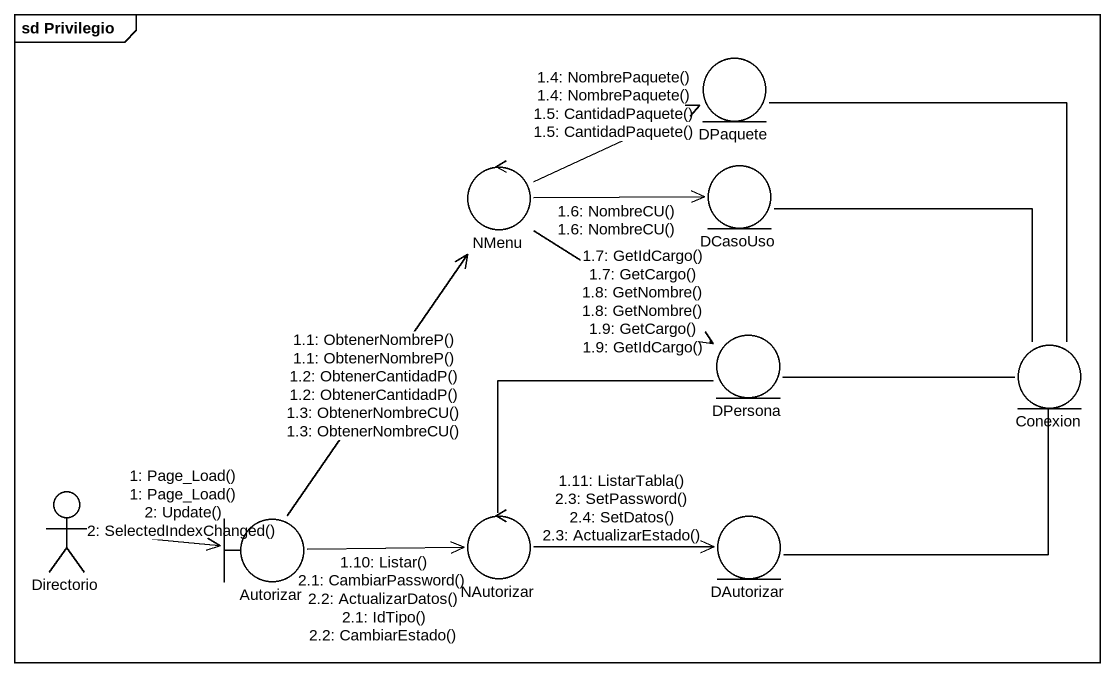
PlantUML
@startuml
mainframe sd Privilegio
entity DPaquete
control NMenu
entity DCasoUso
entity DPersona
entity Conexion
actor Directorio
boundary Autorizar
control NAutorizar
entity DAutorizar
DPaquete -- Conexion
DCasoUso -right- Conexion
DPersona -right- Conexion
NAutorizar -up- DPersona
DAutorizar -right- Conexion
Directorio -right-> Autorizar : 1: Page_Load()\n1: Page_Load()\n2: Update()\n2: SelectedIndexChanged()
Autorizar -up-> NMenu : 1.1: ObtenerNombreP()\n1.1: ObtenerNombreP()\n1.2: ObtenerCantidadP()\n1.2: ObtenerCantidadP()\n1.3: ObtenerNombreCU()\n1.3: ObtenerNombreCU()
NMenu -right-> DPaquete : 1.4: NombrePaquete()\n1.4: NombrePaquete()\n1.5: CantidadPaquete()\n1.5: CantidadPaquete()
NMenu -right-> DCasoUso : 1.6: NombreCU()\n1.6: NombreCU()
NMenu --> DPersona : 1.7: GetIdCargo()\n1.7: GetCargo()\n1.8: GetNombre()\n1.8: GetNombre()\n1.9: GetCargo()\n1.9: GetIdCargo()
Autorizar -right-> NAutorizar : 1.10: Listar()\n2.1: CambiarPassword()\n2.2: ActualizarDatos()\n2.1: IdTipo()\n2.2: CambiarEstado()
NAutorizar -right-> DAutorizar : 1.11: ListarTabla()\n2.3: SetPassword()\n2.4: SetDatos()\n2.3: ActualizarEstado()
@enduml
